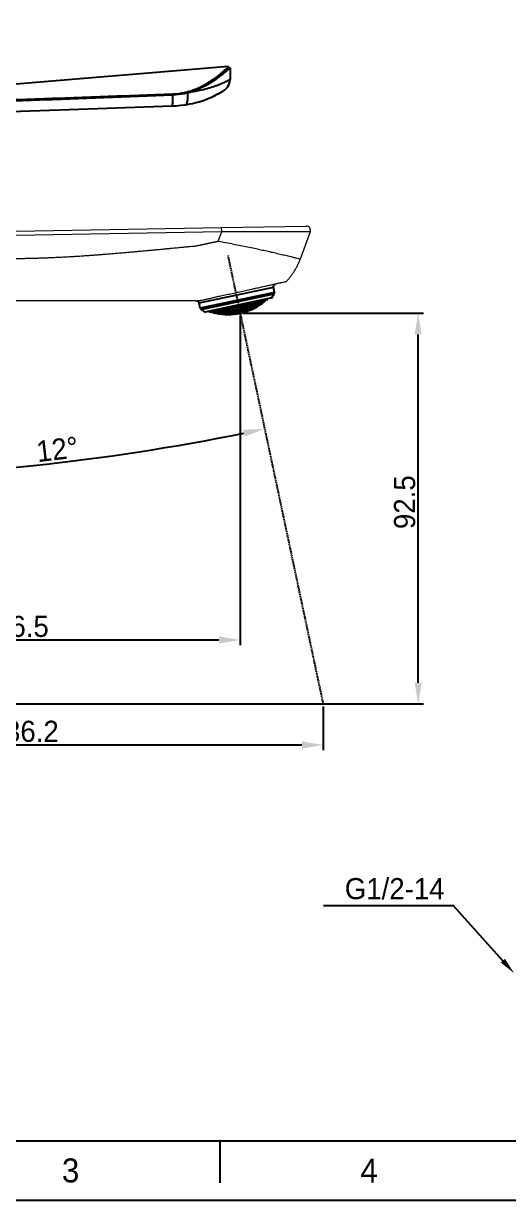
# Model space of a CAD drawing. Extents: x 8168 to 8762, y -18775 to -18355.
# Drawn here: x 8347.4 to 8462.3, y -18774.9 to -18496.3 of the extents above; entities that cross this region are included whole.
import ezdxf

# ---------------------------------------------------------------- set-up
doc = ezdxf.new("R2010")
doc.units = 0
doc.header["$MEASUREMENT"] = 0
doc.linetypes.add('CENTER2', pattern=[28.575, 19.05, -3.175, 3.175, -3.175])
doc.linetypes.add('HIDDEN2', pattern=[4.7625, 3.175, -1.5875])
doc.layers.get('0').update_dxf_attribs({"linetype": 'CONTINUOUS'})
doc.layers.get('DEFPOINTS').update_dxf_attribs({"linetype": 'CONTINUOUS'})
for name, color, linetype in [('1', 4, 'HIDDEN2'), ('CENTER', 1, 'CENTER2'), ('DIM', 2, 'CONTINUOUS')]:
    doc.layers.add(name, color=color, linetype=linetype)
doc.styles.get("Standard").update_dxf_attribs({"font": ''})
doc.styles.get('Standard').set_extended_font_data('Gulim')
doc.dimstyles.new('ISO-25', dxfattribs={"dimtxt": 2.5, "dimasz": 2.5, "dimexe": 1.25, "dimexo": 0.625, "dimtad": 1, "dimdec": 1, "dimdsep": 46, "dimtxsty": 'Standard', "dimcen": 2.5, "dimadec": 0, "dimazin": 0, "dimtfac": 1, "dimtdec": 1, "dimtmove": 0, "dimatfit": 3, "dimfxl": 1, "dimarcsym": 0})

# ---------------------------------------------------------------- blocks, each defined once
blk = doc.blocks.new('*D22')
at = {"layer": 'DEFPOINTS', "color": 0, "transparency": 16777216}
for p in [(8398.74, -18564.88, 0), (8398.74, -18642.22), (8282.16, -18657.36, 0)]:
    blk.add_point(p, dxfattribs=at)
at = {"layer": 'DIM', "color": 3, "lineweight": -2, "transparency": 16777216}
for p, q in [((8398.74, -18565.5), (8398.74, -18643.47)), ((8282.16, -18656.74), (8282.16, -18640.97)), ((8287.16, -18642.22), (8393.74, -18642.22))]:
    blk.add_line(p, q, dxfattribs=at)
at = {"layer": 'DIM', "color": 3, "transparency": 16777216}
for points in [[(8287.16, -18641.39), (8287.16, -18643.06), (8282.16, -18642.22)], [(8393.74, -18641.39), (8393.74, -18643.06), (8398.74, -18642.22)]]:
    blk.add_solid(points, dxfattribs=at)
at = {"layer": 'DIM', "color": 3, "transparency": 16777216, "insert": (8345.24, -18639.03), "char_height": 5, "attachment_point": 5}
blk.add_mtext('116.5', dxfattribs=at)
blk = doc.blocks.new('*D14')
at = {"layer": 'DEFPOINTS', "color": 0, "transparency": 16777216}
for p in [(8282.16, -18656.66), (8418.4, -18657.36, 0), (8418.4, -18667.07)]:
    blk.add_point(p, dxfattribs=at)
at = {"layer": 'DIM', "color": 3, "lineweight": -2, "transparency": 16777216}
for p, q in [((8282.16, -18657.29), (8282.16, -18668.32)), ((8418.4, -18657.99), (8418.4, -18668.32)), ((8287.16, -18667.07), (8413.4, -18667.07))]:
    blk.add_line(p, q, dxfattribs=at)
at = {"layer": 'DIM', "color": 3, "transparency": 16777216}
for points in [[(8287.16, -18666.23), (8287.16, -18667.9), (8282.16, -18667.07)], [(8413.4, -18666.23), (8413.4, -18667.9), (8418.4, -18667.07)]]:
    blk.add_solid(points, dxfattribs=at)
at = {"layer": 'DIM', "color": 3, "transparency": 16777216, "insert": (8347.6, -18663.87), "char_height": 5, "attachment_point": 5}
blk.add_mtext('136.2', dxfattribs=at)
blk = doc.blocks.new('*D15')
at = {"layer": 'DEFPOINTS', "color": 0, "transparency": 16777216}
for p in [(8398.74, -18564.88, 0), (8440.93, -18564.88), (8308.84, -18657.36, 0)]:
    blk.add_point(p, dxfattribs=at)
at = {"layer": 'DIM', "color": 3, "lineweight": -2, "transparency": 16777216}
for p, q in [((8399.37, -18564.88), (8442.18, -18564.88)), ((8440.93, -18652.36), (8440.93, -18569.88)), ((8309.47, -18657.36), (8442.18, -18657.36))]:
    blk.add_line(p, q, dxfattribs=at)
at = {"layer": 'DIM', "color": 3, "transparency": 16777216}
for points in [[(8440.09, -18569.88), (8441.76, -18569.88), (8440.93, -18564.88)], [(8440.09, -18652.36), (8441.76, -18652.36), (8440.93, -18657.36)]]:
    blk.add_solid(points, dxfattribs=at)
at = {"layer": 'DIM', "color": 3, "transparency": 16777216, "insert": (8437.74, -18609.6), "char_height": 5, "attachment_point": 5, "rotation": 90}
blk.add_mtext('92.5', dxfattribs=at)
blk = doc.blocks.new('*D16')
at = {"layer": 'DEFPOINTS', "color": 0, "transparency": 16777216}
for p in [(8294.36, -18505.83, 0), (8395.84, -18551.21, 0), (8294.36, -18602.22, 0), (8331.33, -18602.53), (8418.4, -18657.36, 0)]:
    blk.add_point(p, dxfattribs=at)
at = {"layer": 'DIM', "color": 3, "lineweight": -2, "transparency": 16777216}
blk.add_line((8294.36, -18602.84), (8294.36, -18605.07), dxfattribs=at)
blk.add_arc((8294.36, -18073.79), 530.03, 270.5405, 281.4595, dxfattribs=at)
at = {"layer": 'DIM', "color": 3, "transparency": 16777216}
for points in [[(8399.49, -18592.44), (8399.83, -18594.07), (8404.56, -18592.24)], [(8299.36, -18604.63), (8299.35, -18602.96), (8294.36, -18603.82)]]:
    blk.add_solid(points, dxfattribs=at)
at = {"layer": 'DIM', "color": 3, "transparency": 16777216, "insert": (8355.42, -18597.07), "char_height": 5, "attachment_point": 5, "rotation": 6.6553}
blk.add_mtext('12°', dxfattribs=at)

msp = doc.modelspace()

# ---------------------------------------------------------------- linework, layer by layer
at = {"color": 7, "linetype": 'Continuous'}
for p, q in [((8396.03, -18506.49, 0), (8294.41, -18514.86, 0)), ((8396.36, -18506.79, 0), (8396.36, -18509.52, 0)), ((8396.35, -18509.79, 0), (8396.36, -18509.52, 0)), ((8382.8, -18512.96, 0), (8382.82, -18513.23, 0)), ((8385.74, -18515.53, 0), (8385.74, -18515.53, 0)), ((8382.64, -18515.8, 0), (8382.64, -18515.8, 0)), ((8382.64, -18515.8, 0), (8382.64, -18515.8, 0)), ((8389.02, -18562.41, 0), (8406.62, -18558.67, 0)), ((8406.89, -18559.94, 0), (8389.29, -18563.68, 0)), ((8406.89, -18559.94, 0), (8406.62, -18558.67, 0)), ((8389.29, -18563.68, 0), (8389.02, -18562.41, 0)), ((8389.5, -18563.99, 0), (8406.82, -18560.31, 0)), ((8406.23, -18561.22, 0), (8390.41, -18564.59, 0)), ((8406.2, -18561.25, 0), (8390.45, -18564.59, 0)), ((8398.42, -18563.38, 0), (8398.33, -18562.92, 0)), ((8398.91, -18562.8, 0), (8398.97, -18563.06, 0)), ((8399.17, -18563.01, 0), (8399.11, -18562.75, 0)), ((8399.78, -18563.01, 0), (8399.7, -18562.63, 0)), ((8400.28, -18562.5, 0), (8400.31, -18562.62, 0)), ((8400.56, -18563.32, 0), (8400.42, -18562.67, 0)), ((8400.5, -18562.55, 0), (8400.48, -18562.46, 0)), ((8401.02, -18562.62, 0), (8401.09, -18562.94, 0)), ((8401.1, -18562.49, 0), (8401.07, -18562.34, 0)), ((8401.28, -18562.85, 0), (8401.21, -18562.53, 0)), ((8401.86, -18562.73, 0), (8401.75, -18562.19, 0)), ((8401.78, -18562.84, 0), (8401.84, -18563.1, 0)), ((8402.03, -18563, 0), (8401.97, -18562.75, 0)), ((8402.33, -18562.07, 0), (8402.38, -18562.28, 0)), ((8402.6, -18562.81, 0), (8402.49, -18562.29, 0)), ((8402.52, -18562.92, 0), (8402.56, -18563.1, 0)), ((8402.56, -18562.16, 0), (8402.53, -18562.03, 0)), ((8402.74, -18563, 0), (8402.7, -18562.81, 0)), ((8403.06, -18562.1, 0), (8403.11, -18562.36, 0)), ((8403.13, -18561.97, 0), (8403.12, -18561.9, 0)), ((8403.3, -18562.75, 0), (8403.22, -18562.36, 0)), ((8403.3, -18562.24, 0), (8403.24, -18561.98, 0)), ((8403.4, -18562.72, 0), (8403.43, -18562.85, 0)), ((8403.77, -18562.1, 0), (8403.82, -18562.3, 0)), ((8403.85, -18561.98, 0), (8403.8, -18561.76, 0)), ((8403.97, -18562.53, 0), (8403.91, -18562.27, 0)), ((8404, -18562.17, 0), (8403.95, -18561.97, 0)), ((8404.01, -18562.22, 0), (8404.06, -18562.46, 0)), ((8404.05, -18562.47, 0), (8404.06, -18562.46, 0)), ((8404.06, -18562.49, 0), (8404.07, -18562.48, 0)), ((8404.06, -18562.49, 0), (8404.07, -18562.5, 0)), ((8404.46, -18561.95, 0), (8404.48, -18562.08, 0)), ((8404.54, -18561.84, 0), (8404.49, -18561.61, 0)), ((8404.66, -18561.94, 0), (8404.64, -18561.81, 0)), ((8405.11, -18561.65, 0), (8405.11, -18561.67, 0)), ((8405.19, -18561.54, 0), (8405.17, -18561.46, 0)), ((8405.29, -18561.52, 0), (8405.28, -18561.49, 0)), ((8406.23, -18561.22, 0), (8406.82, -18560.31, 0)), ((8389.5, -18563.99, 0), (8390.41, -18564.59, 0)), ((8391.39, -18564.44, 0), (8391.39, -18564.47, 0)), ((8391.5, -18564.46, 0), (8391.48, -18564.38, 0)), ((8391.62, -18564.54, 0), (8391.61, -18564.51, 0)), ((8392.11, -18564.47, 0), (8392.14, -18564.6, 0)), ((8392.21, -18564.46, 0), (8392.16, -18564.23, 0)), ((8392.36, -18564.66, 0), (8392.33, -18564.53, 0)), ((8392.8, -18564.34, 0), (8392.84, -18564.54, 0)), ((8392.9, -18564.31, 0), (8392.85, -18564.08, 0)), ((8392.85, -18564.59, 0), (8392.9, -18564.83, 0)), ((8392.9, -18564.85, 0), (8392.91, -18564.86, 0)), ((8392.91, -18564.87, 0), (8392.91, -18564.86, 0)), ((8393.01, -18564.86, 0), (8392.96, -18564.6, 0)), ((8393.06, -18564.59, 0), (8393.02, -18564.39, 0)), ((8393.45, -18564.06, 0), (8393.51, -18564.32, 0)), ((8393.55, -18564.01, 0), (8393.53, -18563.94, 0)), ((8393.64, -18564.93, 0), (8393.61, -18564.8, 0)), ((8393.71, -18564.78, 0), (8393.63, -18564.4, 0)), ((8393.73, -18564.36, 0), (8393.67, -18564.1, 0)), ((8394.12, -18563.81, 0), (8394.15, -18563.95, 0)), ((8394.38, -18564.56, 0), (8394.27, -18564.04, 0)), ((8394.28, -18564.6, 0), (8394.33, -18564.79, 0)), ((8394.36, -18563.98, 0), (8394.32, -18563.77, 0)), ((8394.54, -18564.81, 0), (8394.5, -18564.62, 0)), ((8395.02, -18564.18, 0), (8394.9, -18563.65, 0)), ((8394.93, -18564.24, 0), (8394.98, -18564.5, 0)), ((8395.18, -18564.93, 0), (8395.1, -18564.56, 0)), ((8395.19, -18564.51, 0), (8395.14, -18564.26, 0)), ((8395.31, -18565.05, 0), (8395.29, -18564.97, 0)), ((8395.53, -18563.73, 0), (8395.6, -18564.06, 0)), ((8395.62, -18563.65, 0), (8395.59, -18563.5, 0)), ((8395.83, -18564.64, 0), (8395.72, -18564.13, 0)), ((8395.81, -18564.06, 0), (8395.74, -18563.74, 0)), ((8395.74, -18564.69, 0), (8395.77, -18564.87, 0)), ((8395.98, -18564.87, 0), (8395.94, -18564.69, 0)), ((8396.17, -18563.38, 0), (8396.19, -18563.46, 0)), ((8396.45, -18564.2, 0), (8396.31, -18563.55, 0)), ((8396.36, -18564.27, 0), (8396.41, -18564.51, 0)), ((8396.4, -18563.45, 0), (8396.37, -18563.34, 0)), ((8396.51, -18564.96, 0), (8396.53, -18565.05, 0)), ((8396.61, -18564.93, 0), (8396.53, -18564.56, 0)), ((8396.62, -18564.5, 0), (8396.57, -18564.26, 0)), ((8396.73, -18565.03, 0), (8396.72, -18564.95, 0)), ((8396.95, -18563.69, 0), (8397.02, -18564.01, 0)), ((8397.04, -18563.6, 0), (8396.96, -18563.21, 0)), ((8397.24, -18564.56, 0), (8397.14, -18564.07, 0)), ((8397.15, -18564.62, 0), (8397.19, -18564.8, 0)), ((8397.23, -18563.99, 0), (8397.16, -18563.67, 0)), ((8397.4, -18564.78, 0), (8397.36, -18564.6, 0)), ((8397.54, -18563.09, 0), (8397.6, -18563.34, 0)), ((8397.85, -18564.05, 0), (8397.72, -18563.41, 0)), ((8397.8, -18563.31, 0), (8397.74, -18563.04, 0)), ((8397.76, -18564.13, 0), (8397.82, -18564.38, 0)), ((8397.91, -18564.82, 0), (8397.93, -18564.9, 0)), ((8398.01, -18564.78, 0), (8397.93, -18564.42, 0)), ((8398.02, -18564.35, 0), (8397.97, -18564.1, 0)), ((8398.13, -18564.87, 0), (8398.11, -18564.79, 0)), ((8398.34, -18563.48, 0), (8398.41, -18563.8, 0)), ((8398.63, -18564.34, 0), (8398.52, -18563.85, 0)), ((8398.61, -18563.76, 0), (8398.54, -18563.44, 0)), ((8398.54, -18564.41, 0), (8398.58, -18564.59, 0)), ((8398.78, -18564.55, 0), (8398.74, -18564.37, 0)), ((8399.22, -18563.76, 0), (8399.09, -18563.12, 0)), ((8399.14, -18563.85, 0), (8399.19, -18564.1, 0)), ((8399.28, -18564.54, 0), (8399.3, -18564.62, 0)), ((8399.37, -18564.48, 0), (8399.3, -18564.13, 0)), ((8399.39, -18564.05, 0), (8399.33, -18563.8, 0)), ((8399.5, -18564.57, 0), (8399.48, -18564.49, 0)), ((8399.7, -18563.13, 0), (8399.77, -18563.45, 0)), ((8399.98, -18563.98, 0), (8399.88, -18563.49, 0)), ((8399.96, -18563.38, 0), (8399.89, -18563.06, 0)), ((8399.9, -18564.06, 0), (8399.93, -18564.24, 0)), ((8400.13, -18564.18, 0), (8400.09, -18564, 0)), ((8400.48, -18563.43, 0), (8400.53, -18563.67, 0)), ((8400.62, -18564.12, 0), (8400.64, -18564.2, 0)), ((8400.71, -18564.05, 0), (8400.64, -18563.69, 0)), ((8400.72, -18563.6, 0), (8400.67, -18563.35, 0)), ((8400.84, -18564.13, 0), (8400.82, -18564.05, 0)), ((8401.31, -18563.47, 0), (8401.2, -18562.97, 0)), ((8401.22, -18563.56, 0), (8401.26, -18563.75, 0)), ((8401.45, -18563.66, 0), (8401.41, -18563.48, 0)), ((8402.02, -18563.48, 0), (8401.94, -18563.11, 0)), ((8401.94, -18563.56, 0), (8401.95, -18563.64, 0))]:
    msp.add_line(p, q, dxfattribs=at)
for p, q in [((8181.82, -18760.75), (8747.48, -18760.75)), ((8393.95, -18760.75), (8393.95, -18770.75))]:
    msp.add_line(p, q)
msp.add_lwpolyline([(8167.68, -18354.89), (8761.62, -18354.89), (8761.62, -18774.89), (8167.68, -18774.89)], close=True)
at = {"color": 7, "linetype": 'Continuous', "elevation": 0}
for points in [[(8385.77, -18515.52), (8386.21, -18515.45), (8386.83, -18515.34), (8387.43, -18515.22), (8388, -18515.09), (8388.55, -18514.94), (8389.08, -18514.79), (8389.59, -18514.64), (8390.07, -18514.48), (8390.53, -18514.31), (8390.95, -18514.15), (8391.36, -18513.99), (8391.74, -18513.82), (8392.09, -18513.66), (8392.42, -18513.51), (8392.72, -18513.36), (8393.01, -18513.22), (8393.27, -18513.08), (8393.5, -18512.95), (8393.72, -18512.83), (8393.92, -18512.72), (8394.09, -18512.61), (8394.25, -18512.52), (8394.39, -18512.43), (8394.52, -18512.35), (8394.63, -18512.29), (8394.73, -18512.22), (8394.81, -18512.17), (8394.89, -18512.12), (8394.95, -18512.07), (8395.02, -18512.03), (8395.09, -18511.98), (8395.17, -18511.92), (8395.29, -18511.82), (8395.47, -18511.66), (8395.66, -18511.45), (8395.85, -18511.19), (8396.03, -18510.89), (8396.17, -18510.56), (8396.28, -18510.19), (8396.35, -18509.79)], [(8395.31, -18511.81), (8395.48, -18511.65), (8395.67, -18511.43), (8395.87, -18511.17), (8396.05, -18510.86), (8396.19, -18510.52), (8396.29, -18510.15), (8396.35, -18509.77)], [(8393.59, -18512.91), (8393.82, -18512.78), (8394.03, -18512.66), (8394.21, -18512.55), (8394.37, -18512.45), (8394.51, -18512.36), (8394.64, -18512.28), (8394.75, -18512.21), (8394.84, -18512.15), (8394.92, -18512.09), (8395, -18512.04), (8395.08, -18511.99), (8395.17, -18511.92), (8395.31, -18511.81)], [(8382.64, -18515.8), (8383.59, -18515.75), (8384.76, -18515.64), (8385.77, -18515.52)], [(8382.64, -18515.8), (8383.57, -18515.75), (8384.74, -18515.65), (8385.74, -18515.53)], [(8385.74, -18515.53), (8386.19, -18515.46), (8386.83, -18515.34), (8387.45, -18515.22), (8388.05, -18515.08), (8388.63, -18514.93), (8389.2, -18514.77), (8389.73, -18514.6), (8390.25, -18514.42), (8390.73, -18514.24), (8391.18, -18514.06), (8391.61, -18513.89), (8392.01, -18513.71), (8392.38, -18513.53), (8392.72, -18513.37), (8393.04, -18513.2), (8393.33, -18513.05), (8393.59, -18512.91)], [(8339.73, -18517.3), (8360.55, -18516.57), (8382.64, -18515.8)]]:
    msp.add_lwpolyline(points, dxfattribs=at)
at = {"color": 7, "linetype": 'Continuous'}
for centre, radius, start, end in [((8393.36, -18509.52, 0), 3, 345.8673, 0.0044), ((8382.64, -18498.44, 0), 14.48, 284.4197, 288.1975), ((8382.66, -18498.83, 0), 14.35, 284.8455, 288.7435), ((8393.35, -18509.52, 0), 3.01, 344.3969, 345.8728), ((8385.69, -18515.22, 0), 0.308, 273.6511, 278.1552), ((8382.64, -18515.77, 0), 0.0253, 264.1512, 270.9764), ((8407.11, -18558.57, 0), 0.5, 110.7303, 192), ((8406.4, -18560.04, 0), 0.5, 327, 12), ((8388.53, -18562.52, 0), 0.5, 12, 93.2697), ((8395.84, -18551.2, 0), 13.98, 257.9264, 306.0736), ((8393.78, -18554.33, 0), 10.56, 304.6147, 308.1785), ((8393.9, -18554.35, 0), 10.57, 304.5235, 308.0784), ((8399.83, -18553.46, 0), 9.24, 273.6999, 277.4322), ((8399.92, -18553.42, 0), 9.15, 273.6553, 277.425), ((8393.95, -18554.09, 0), 11.03, 310.3719, 311.9973), ((8399.51, -18553.66, 0), 9.46, 280.273, 283.8942), ((8394.05, -18554.08, 0), 11.07, 310.2796, 312.5455), ((8399.6, -18553.62, 0), 9.39, 280.2911, 283.9401), ((8394.62, -18553.99, 0), 11.35, 309.6459, 313.1091), ((8399.18, -18553.77, 0), 9.73, 286.4922, 290.0339), ((8394.74, -18554.01, 0), 11.34, 309.5968, 313.0617), ((8399.27, -18553.73, 0), 9.68, 286.5536, 290.1152), ((8399.83, -18553.46, 0), 9.22, 286.764, 290.5027), ((8399.91, -18553.4, 0), 9.15, 286.8415, 290.6106), ((8395.4, -18554, 0), 11.38, 309.2337, 309.6478), ((8395.32, -18553.9, 0), 11.51, 309.6543, 312.6457), ((8395.45, -18553.93, 0), 11.47, 309.2338, 312.2493), ((8398.9, -18553.74, 0), 10.02, 292.5554, 296.0551), ((8394.77, -18553.73, 0), 11.74, 315.4481, 315.7828), ((8395.36, -18553.83, 0), 11.6, 312.2427, 312.6368), ((8394.75, -18553.72, 0), 11.77, 315.7828, 316.0646), ((8399.46, -18553.5, 0), 9.62, 292.977, 296.6284), ((8394.85, -18553.7, 0), 11.78, 315.4135, 316.2779), ((8399.54, -18553.44, 0), 9.57, 293.0968, 296.7702), ((8396.08, -18553.87, 0), 11.44, 309.1176, 309.5789), ((8396, -18553.77, 0), 11.57, 309.5851, 312.5093), ((8396.13, -18553.8, 0), 11.5, 309.1554, 312.1039), ((8398.47, -18553.69, 0), 10.41, 298.4095, 301.8722), ((8395.46, -18553.63, 0), 11.84, 315.1227, 315.5165), ((8396.05, -18553.7, 0), 11.64, 312.0977, 312.5437), ((8395.4, -18553.57, 0), 11.93, 315.5185, 317.1247), ((8399.05, -18553.49, 0), 10.05, 298.9747, 299.682), ((8395.52, -18553.57, 0), 11.9, 315.1375, 317.1926), ((8396.76, -18553.72, 0), 11.38, 309.2931, 309.8058), ((8399.13, -18553.42, 0), 10.01, 299.0834, 301.9742), ((8399.02, -18553.43, 0), 10.11, 299.6834, 302.5603), ((8396.67, -18553.61, 0), 11.53, 309.8611, 312.6841), ((8396.8, -18553.63, 0), 11.45, 309.4203, 312.2675), ((8399.09, -18553.36, 0), 10.08, 301.9728, 302.6938), ((8396.71, -18553.53, 0), 11.58, 312.2616, 312.7624), ((8396.14, -18553.48, 0), 11.85, 315.1421, 315.5941), ((8398.6, -18553.42, 0), 10.49, 304.7444, 305.4267), ((8396.07, -18553.42, 0), 11.94, 315.596, 317.1733), ((8396.2, -18553.43, 0), 11.89, 315.2036, 317.1047), ((8398.65, -18553.32, 0), 10.51, 304.9068, 307.7996), ((8398.55, -18553.35, 0), 10.57, 305.4284, 308.3129), ((8398.59, -18553.25, 0), 10.6, 307.7979, 308.4859), ((8395.84, -18551.2, 0), 13.99, 311.5421, 312.5089), ((8396.79, -18553.3, 0), 11.77, 315.5059, 316.0206), ((8396.77, -18553.28, 0), 11.8, 316.0205, 316.2193), ((8396.89, -18553.27, 0), 11.75, 315.6163, 316.0014), ((8406.19, -18561.2, 0), 0.05, 282, 327), ((8389.78, -18563.58, 0), 0.5, 192, 237), ((8390.44, -18564.54, 0), 0.05, 237, 282), ((8395.72, -18553.52, 0), 11.75, 247.9986, 248.3837), ((8395.82, -18553.48, 0), 11.8, 247.7807, 247.9795), ((8395.84, -18551.2, 0), 13.99, 251.4911, 252.4579), ((8395.81, -18553.5, 0), 11.77, 247.9794, 248.4941), ((8394.15, -18554.19, 0), 10.6, 255.5141, 256.2021), ((8394.23, -18554.24, 0), 10.6, 255.6909, 258.5678), ((8394.12, -18554.3, 0), 10.49, 256.1966, 259.0969), ((8396.42, -18553.36, 0), 11.92, 246.8972, 248.7944), ((8396.51, -18553.34, 0), 11.92, 246.8253, 248.4053), ((8396.49, -18553.41, 0), 11.85, 248.4059, 248.8579), ((8394.21, -18554.35, 0), 10.49, 258.5733, 259.2556), ((8393.74, -18554.5, 0), 10.08, 261.3062, 262.0272), ((8395.98, -18553.69, 0), 11.58, 251.2376, 251.7384), ((8393.84, -18554.51, 0), 10.13, 261.4426, 264.3137), ((8393.73, -18554.59, 0), 9.99, 262.0229, 264.9195), ((8395.95, -18553.78, 0), 11.48, 251.7364, 254.5762), ((8396.04, -18553.77, 0), 11.5, 251.3119, 254.1429), ((8397.1, -18553.21, 0), 11.93, 246.8097, 248.8602), ((8397.19, -18553.2, 0), 11.91, 246.8739, 248.4829), ((8397.17, -18553.27, 0), 11.84, 248.4835, 248.8773), ((8393.83, -18554.6, 0), 10.05, 264.318, 265.0253), ((8393.36, -18554.77, 0), 9.55, 267.2265, 270.9066), ((8396.02, -18553.86, 0), 11.4, 254.1268, 254.3203), ((8396.01, -18553.89, 0), 11.37, 254.3204, 254.7072), ((8396.66, -18553.57, 0), 11.64, 251.4563, 251.9023), ((8394.44, -18554.52, 0), 10.43, 262.1316, 265.5867), ((8393.46, -18554.76, 0), 9.64, 267.3749, 271.0197), ((8396.63, -18553.66, 0), 11.54, 251.9003, 254.8404), ((8396.72, -18553.65, 0), 11.53, 251.4865, 254.4192), ((8397.76, -18553.09, 0), 11.78, 247.7221, 248.5865), ((8397.85, -18553.06, 0), 11.77, 247.9354, 248.2172), ((8397.84, -18553.08, 0), 11.74, 248.2172, 248.5519), ((8393.01, -18554.88, 0), 9.14, 273.3875, 277.1604), ((8396.7, -18553.74, 0), 11.44, 254.4211, 254.8824), ((8397.34, -18553.41, 0), 11.6, 251.3632, 251.7573), ((8393.11, -18554.88, 0), 9.23, 273.4991, 277.2342), ((8397.31, -18553.5, 0), 11.5, 251.7551, 254.7618), ((8394.07, -18554.79, 0), 10, 267.9419, 271.4476), ((8397.4, -18553.49, 0), 11.48, 251.3499, 254.3501), ((8397.99, -18553.28, 0), 11.38, 250.9443, 254.3972), ((8397.37, -18553.58, 0), 11.38, 254.3522, 254.7663), ((8398.07, -18553.29, 0), 11.31, 250.8848, 254.3601), ((8393.73, -18554.91, 0), 9.67, 273.8832, 277.448), ((8393.82, -18554.9, 0), 9.74, 273.9677, 277.5062), ((8396.97, -18553.93, 0), 11.14, 257.3811, 260.7193), ((8393.38, -18554.94, 0), 9.39, 280.0599, 283.7089), ((8397.57, -18553.68, 0), 11.16, 257.1757, 257.5957), ((8398.64, -18553.08, 0), 11.1, 251.457, 253.7179), ((8393.48, -18554.94, 0), 9.46, 280.1058, 283.727), ((8397.56, -18553.76, 0), 11.08, 257.5939, 260.5339), ((8394.43, -18554.87, 0), 10.09, 274.2256, 274.8454), ((8397.65, -18553.74, 0), 11.05, 257.1537, 260.0878), ((8394.43, -18554.9, 0), 10.06, 274.845, 277.647), ((8394.53, -18554.89, 0), 10.11, 274.2892, 277.6951), ((8395.84, -18551.2, 0), 13.86, 267.8096, 272.8579), ((8398.72, -18553.09, 0), 11.01, 252.0015, 253.6293), ((8393.01, -18554.88, 0), 9.15, 286.5768, 290.3429), ((8398.23, -18553.52, 0), 10.9, 256.7101, 260.1386), ((8393.11, -18554.89, 0), 9.23, 286.5661, 290.3019), ((8397.64, -18553.81, 0), 10.98, 260.0895, 260.5295), ((8398.31, -18553.52, 0), 10.83, 256.6486, 260.1), ((8394.09, -18554.95, 0), 9.85, 280.1713, 283.6506), ((8397.19, -18554.07, 0), 10.92, 263.146, 263.6266), ((8394.19, -18554.94, 0), 9.9, 280.211, 283.6714), ((8397.28, -18554.09, 0), 10.86, 263.1526, 265.396), ((8397.18, -18554.13, 0), 10.86, 263.6254, 266.4455), ((8398.89, -18553.26, 0), 10.61, 255.9271, 259.471), ((8398.98, -18553.25, 0), 10.52, 255.8159, 259.3909), ((8397.27, -18554.14, 0), 10.8, 265.3968, 265.9671), ((8393.73, -18554.91, 0), 9.68, 286.3476, 289.9072), ((8397.27, -18554.16, 0), 10.79, 265.9672, 266.4625), ((8397.85, -18553.92, 0), 10.72, 262.9067, 266.2547), ((8393.83, -18554.92, 0), 9.73, 286.3485, 289.8882), ((8394.79, -18554.91, 0), 10.18, 280.2514, 283.6172), ((8397.94, -18553.91, 0), 10.68, 262.8855, 265.7782), ((8394.89, -18554.9, 0), 10.21, 280.2866, 283.6402), ((8395.84, -18551.2, 0), 13.86, 273.7127, 278.6821), ((8393.32, -18554.77, 0), 9.57, 292.8518, 296.52), ((8398.52, -18553.69, 0), 10.47, 262.4503, 265.8859), ((8393.43, -18554.79, 0), 9.63, 292.7971, 296.4437), ((8397.94, -18553.96, 0), 10.63, 265.7795, 266.2507), ((8398.6, -18553.68, 0), 10.41, 262.3947, 265.8539), ((8394.44, -18554.89, 0), 10.07, 286.1981, 289.618), ((8397.51, -18554.2, 0), 10.64, 268.865, 269.3699), ((8394.54, -18554.9, 0), 10.11, 286.2072, 289.6146), ((8397.6, -18554.21, 0), 10.58, 268.8697, 271.6576), ((8397.51, -18554.23, 0), 10.6, 269.369, 272.1607), ((8399.17, -18553.41, 0), 10.11, 261.7234, 265.2955), ((8399.26, -18553.39, 0), 10.03, 261.625, 265.2296), ((8394.04, -18554.79, 0), 10.02, 292.3679, 295.8641), ((8397.6, -18554.24, 0), 10.54, 271.6585, 272.1773), ((8398.18, -18554.01, 0), 10.41, 268.6383, 271.9997), ((8394.14, -18554.8, 0), 10.06, 292.3389, 295.8219), ((8395.14, -18554.84, 0), 10.34, 286.1069, 289.4359), ((8398.27, -18554, 0), 10.35, 268.6227, 272.0016), ((8395.24, -18554.84, 0), 10.36, 286.1224, 289.4448), ((8395.84, -18551.2, 0), 13.86, 279.528, 284.472), ((8393.58, -18554.59, 0), 10.03, 298.8547, 302.4579), ((8398.83, -18553.76, 0), 10.1, 268.2476, 271.717), ((8393.7, -18554.62, 0), 10.07, 298.772, 302.3606), ((8398.92, -18553.74, 0), 10.03, 268.207, 271.7008), ((8394.74, -18554.75, 0), 10.35, 292.0505, 295.432), ((8397.85, -18554.24, 0), 10.4, 274.5935, 277.905), ((8394.85, -18554.76, 0), 10.37, 292.0404, 295.4151), ((8397.95, -18554.22, 0), 10.36, 274.6061, 277.9296), ((8399.48, -18553.47, 0), 9.66, 267.6442, 271.2763), ((8399.59, -18553.46, 0), 9.56, 267.4767, 271.1515), ((8394.3, -18554.59, 0), 10.41, 298.213, 301.6716), ((8398.51, -18554.02, 0), 10.14, 274.4393, 277.8357), ((8394.41, -18554.58, 0), 10.45, 298.1101, 301.5537), ((8395.46, -18554.72, 0), 10.52, 291.8569, 292.3768), ((8398.62, -18554.01, 0), 10.06, 274.3806, 277.8033), ((8395.44, -18554.68, 0), 10.57, 292.3797, 295.1705), ((8395.54, -18554.67, 0), 10.58, 291.8374, 294.6334), ((8395.84, -18551.2, 0), 13.86, 285.3179, 290.2873), ((8399.18, -18553.77, 0), 9.74, 274.1133, 277.65), ((8399.27, -18553.74, 0), 9.67, 274.0913, 277.6539), ((8395.52, -18554.62, 0), 10.64, 294.6306, 295.135), ((8395.04, -18554.58, 0), 10.63, 297.7493, 298.2205), ((8398.2, -18554.2, 0), 10.21, 280.3598, 283.7134), ((8395, -18554.51, 0), 10.7, 298.2247, 301.1116), ((8395.11, -18554.53, 0), 10.7, 297.7415, 301.097), ((8398.3, -18554.17, 0), 10.18, 280.3828, 283.7486), ((8394.5, -18554.3, 0), 10.87, 303.9051, 307.3463), ((8398.86, -18553.95, 0), 9.9, 280.3286, 283.789), ((8394.61, -18554.32, 0), 10.87, 303.8563, 307.2949), ((8395.73, -18554.49, 0), 10.79, 297.5375, 298.0328), ((8398.95, -18553.91, 0), 9.85, 280.3494, 283.8287), ((8395.72, -18554.47, 0), 10.8, 298.0329, 298.6032), ((8395.81, -18554.44, 0), 10.84, 297.5519, 300.3772), ((8395.84, -18551.2, 0), 13.86, 291.1421, 296.1904), ((8395.69, -18554.41, 0), 10.87, 298.6057, 300.8457), ((8395.77, -18554.37, 0), 10.92, 300.3734, 300.854), ((8395.25, -18554.32, 0), 10.98, 303.4705, 303.9105), ((8398.53, -18554.04, 0), 10.11, 286.3035, 289.7122), ((8395.19, -18554.23, 0), 11.08, 303.9159, 306.8426), ((8395.32, -18554.26, 0), 11.05, 303.4625, 306.4097), ((8398.62, -18554.01, 0), 10.06, 286.353, 289.155), ((8395.26, -18554.17, 0), 11.16, 306.4043, 306.8243), ((8398.61, -18553.99, 0), 10.09, 289.1546, 289.7744), ((8395.89, -18554.14, 0), 11.17, 303.2853, 306.6143)]:
    msp.add_arc(centre, radius, start, end, dxfattribs=at)
for points, knots in [([(8387.16, -18512.19, 0), (8387.81, -18511.98, 0), (8389.04, -18511.49, 0), (8390.72, -18510.59, 0), (8391.98, -18509.78, 0), (8392.89, -18509.14, 0), (8393.5, -18508.68, 0), (8394.05, -18508.24, 0), (8394.54, -18507.83, 0), (8394.97, -18507.47, 0), (8395.34, -18507.15, 0), (8395.59, -18506.92, 0), (8395.76, -18506.76, 0), (8395.86, -18506.67, 0), (8395.93, -18506.6, 0), (8395.99, -18506.55, 0), (8396.01, -18506.52, 0), (8396.03, -18506.5, 0), (8396.03, -18506.49, 0)], [0, 0, 0, 0, 0.192299, 0.372831, 0.538133, 0.614437, 0.686328, 0.75325, 0.813722, 0.867109, 0.912774, 0.949819, 0.964654, 0.976939, 0.986673, 0.993803, 0.998262, 1, 1, 1, 1]), ([(8396.36, -18506.79, 0), (8396.36, -18506.8, 0), (8396.34, -18506.81, 0), (8396.31, -18506.85, 0), (8396.25, -18506.9, 0), (8396.18, -18506.97, 0), (8396.08, -18507.06, 0), (8395.91, -18507.21, 0), (8395.64, -18507.44, 0), (8395.27, -18507.75, 0), (8394.83, -18508.11, 0), (8394.32, -18508.52, 0), (8393.75, -18508.95, 0), (8393.13, -18509.4, 0), (8392.2, -18510.04, 0), (8390.91, -18510.84, 0), (8389.19, -18511.72, 0), (8387.93, -18512.21, 0), (8387.27, -18512.42, 0)], [0, 0, 0, 0, 0.001716, 0.006142, 0.013224, 0.0229, 0.035115, 0.049869, 0.086727, 0.132186, 0.185361, 0.245629, 0.312373, 0.384129, 0.460357, 0.625738, 0.806755, 1, 1, 1, 1]), ([(8387.27, -18512.42, 0), (8387.92, -18512.33, 0), (8389.16, -18512.11, 0), (8390.91, -18511.69, 0), (8392.24, -18511.28, 0), (8393.19, -18510.94, 0), (8393.82, -18510.7, 0), (8394.39, -18510.47, 0), (8394.89, -18510.25, 0), (8395.32, -18510.05, 0), (8395.68, -18509.88, 0), (8395.93, -18509.76, 0), (8396.09, -18509.67, 0), (8396.19, -18509.62, 0), (8396.26, -18509.58, 0), (8396.31, -18509.56, 0), (8396.34, -18509.54, 0), (8396.36, -18509.53, 0), (8396.36, -18509.52, 0)], [0, 0, 0, 0, 0.204933, 0.394684, 0.563551, 0.639836, 0.71043, 0.774492, 0.831306, 0.880857, 0.922665, 0.955892, 0.969083, 0.97997, 0.988544, 0.994765, 0.998593, 1, 1, 1, 1]), ([(8382.8, -18512.96, 0), (8383.1, -18512.95, 0), (8384.25, -18512.87, 0), (8385.41, -18512.68, 0), (8386.24, -18512.46, 0)], [0, 0, 0, 0, 0.254309, 1, 1, 1, 1]), ([(8386.34, -18512.71, 0), (8386.05, -18512.78, 0), (8384.9, -18513.05, 0), (8383.72, -18513.19, 0), (8382.82, -18513.23, 0)], [0, 0, 0, 0, 0.245432, 1, 1, 1, 1]), ([(8385.77, -18515.52, 0), (8385.83, -18515.51, 0), (8385.97, -18515.44, 0), (8386.12, -18515.24, 0), (8386.24, -18514.95, 0), (8386.33, -18514.58, 0), (8386.38, -18514.14, 0), (8386.4, -18513.51, 0), (8386.37, -18513.03, 0), (8386.34, -18512.71, 0)], [0, 0, 0, 0, 0.061224, 0.139925, 0.243549, 0.371946, 0.519806, 0.6792, 1, 1, 1, 1]), ([(8386.24, -18512.46, 0), (8386.25, -18512.48, 0), (8386.3, -18512.55, 0), (8386.32, -18512.64, 0), (8386.34, -18512.71, 0)], [0, 0, 0, 0, 0.215071, 1, 1, 1, 1]), ([(8387.27, -18512.42, 0), (8387.26, -18512.4, 0), (8387.24, -18512.32, 0), (8387.2, -18512.24, 0), (8387.16, -18512.19, 0)], [0, 0, 0, 0, 0.267829, 1, 1, 1, 1]), ([(8317.59, -18515.22, 0), (8320.31, -18515.14, 0), (8325.75, -18514.98, 0), (8336.61, -18514.61, 0), (8350.2, -18514.14, 0), (8366.5, -18513.56, 0), (8377.37, -18513.16, 0), (8382.8, -18512.96, 0)], [0, 0, 0, 0, 0.124972, 0.249968, 0.499976, 0.749987, 1, 1, 1, 1]), ([(8382.82, -18513.23, 0), (8377.39, -18513.45, 0), (8366.52, -18513.87, 0), (8350.23, -18514.47, 0), (8336.64, -18514.94, 0), (8325.78, -18515.33, 0), (8320.34, -18515.48, 0), (8317.62, -18515.55, 0)], [0, 0, 0, 0, 0.250007, 0.500011, 0.750011, 0.875009, 1, 1, 1, 1]), ([(8382.64, -18515.8, 0), (8382.66, -18515.79, 0), (8382.7, -18515.71, 0), (8382.74, -18515.57, 0), (8382.77, -18515.32, 0), (8382.8, -18514.99, 0), (8382.82, -18514.6, 0), (8382.83, -18514, 0), (8382.83, -18513.54, 0), (8382.82, -18513.23, 0)], [0, 0, 0, 0, 0.026555, 0.085957, 0.18158, 0.311671, 0.467848, 0.640629, 1, 1, 1, 1])]:
    msp.add_open_spline(points, degree=3, knots=knots, dxfattribs=at)
msp.add_point((8393.95, -18760.75))
at = {"layer": '1', "color": 7, "linetype": 'Continuous', "lineweight": 18}
for p, q in [((8288.34, -18546.43, 0), (8394.36, -18544.58, 0)), ((8394.36, -18544.58, 0), (8414.4, -18544.23, 0)), ((8415.36, -18545.57, 0), (8413, -18552.04, 0)), ((8409.71, -18557.32, 0), (8409.71, -18557.32, 0)), ((8306.24, -18657.36, 0), (8418.4, -18657.36, 0))]:
    msp.add_line(p, q, dxfattribs=at)
at = {"layer": '1', "color": 1, "linetype": 'Continuous', "lineweight": 13}
for p, q in [((8394.4, -18545.58, 0), (8292.01, -18547.37, 0)), ((8393.58, -18547.82, 0), (8394.4, -18545.58, 0))]:
    msp.add_line(p, q, dxfattribs=at)
at = {"layer": '1', "color": 7, "linetype": 'Continuous', "lineweight": 18}
msp.add_arc((8414.42, -18545.23, 0), 1, 340, 91, dxfattribs=at)
at = {"layer": '1', "color": 1, "linetype": 'Continuous', "lineweight": 13}
for centre, major_axis, ratio, start_param, end_param in [((8394.37, -18545.58, 0), (0.017, -1), 0.024719, 1.570365, 3.141593), ((8393.9, -18545.59, 0), (21.46, 0.02), 0.00037, 6.28305, 7.830612)]:
    msp.add_ellipse(centre, major_axis=major_axis, ratio=ratio, start_param=start_param, end_param=end_param, dxfattribs=at)
for points, degree, knots in [([(8343.94, -18551.91, 0), (8350.51, -18551.91, 0), (8358.16, -18551.48, 0), (8364.3, -18551.13, 0), (8372.39, -18550.41, 0), (8375.3, -18550.15, 0), (8379.5, -18549.76, 0), (8385.71, -18549.17, 0), (8386.61, -18549.08, 0), (8387.51, -18549, 0), (8388.41, -18548.92, 0), (8388.57, -18548.91, 0), (8388.77, -18548.84, 0), (8388.78, -18548.83, 0), (8389.18, -18548.75, 0), (8389.31, -18548.73, 0), (8390.64, -18548.43, 0), (8392.38, -18548.04, 0), (8393.58, -18547.82, 0)], 2, [0, 0, 0, 0.25, 0.25, 0.5, 0.5, 0.625, 0.625, 0.75, 0.75, 0.78125, 0.78125, 0.796875, 0.796875, 0.8125, 0.8125, 0.875, 0.875, 1, 1, 1]), ([(8393.58, -18547.82, 0), (8394.19, -18547.93, 0), (8394.78, -18548.04, 0), (8395.97, -18548.26, 0), (8396.56, -18548.37, 0), (8397.72, -18548.6, 0), (8398.3, -18548.71, 0), (8399.42, -18548.94, 0), (8399.98, -18549.05, 0), (8401.07, -18549.27, 0), (8401.6, -18549.39, 0), (8402.64, -18549.61, 0), (8403.14, -18549.72, 0), (8404.12, -18549.93, 0), (8404.6, -18550.03, 0), (8405.29, -18550.19, 0), (8405.63, -18550.26, 0), (8406.01, -18550.35, 0), (8406.2, -18550.39, 0), (8406.3, -18550.41, 0), (8406.34, -18550.42, 0), (8406.37, -18550.43, 0), (8406.38, -18550.43, 0), (8406.38, -18550.43, 0), (8406.39, -18550.43, 0), (8406.39, -18550.43, 0), (8406.39, -18550.43, 0), (8406.39, -18550.43, 0), (8406.39, -18550.43, 0), (8406.39, -18550.43, 0), (8406.91, -18550.55, 0), (8407.41, -18550.67, 0), (8408.35, -18550.88, 0), (8408.79, -18550.99, 0), (8409.61, -18551.18, 0), (8409.99, -18551.27, 0), (8410.69, -18551.44, 0), (8411, -18551.52, 0), (8411.57, -18551.66, 0), (8411.82, -18551.72, 0), (8412.25, -18551.83, 0), (8412.43, -18551.88, 0), (8412.72, -18551.95, 0), (8412.83, -18551.98, 0), (8412.97, -18552.03, 0), (8413, -18552.04, 0), (8413, -18552.04, 0)], 3, [0, 0, 0, 0, 0.0625, 0.0625, 0.125, 0.125, 0.1875, 0.1875, 0.25, 0.25, 0.3125, 0.3125, 0.375, 0.375, 0.4375, 0.4375, 0.46875, 0.484375, 0.492187, 0.496094, 0.498047, 0.499023, 0.499512, 0.499756, 0.499878, 0.499939, 0.499969, 0.499985, 0.499985, 0.5, 0.5, 0.5625, 0.5625, 0.625, 0.625, 0.6875, 0.6875, 0.75, 0.75, 0.8125, 0.8125, 0.875, 0.875, 0.9375, 0.9375, 1, 1, 1, 1])]:
    msp.add_open_spline(points, degree=degree, knots=knots, dxfattribs=at)
at = {"layer": '1', "color": 7, "linetype": 'Continuous', "lineweight": 18}
msp.add_rational_spline([(8409.71, -18557.32, 0), (8411.91, -18555.03, 0), (8413, -18552.04, 0)], [0.918094945582, 0.937330570318, 1], degree=2, dxfattribs=at)
for points, degree, knots in [([(8394.16, -18560.75, 0), (8394.61, -18560.66, 0), (8395.06, -18560.56, 0), (8395.98, -18560.37, 0), (8396.44, -18560.27, 0), (8397.13, -18560.12, 0), (8397.36, -18560.07, 0), (8397.71, -18559.99, 0), (8397.89, -18559.95, 0), (8398.07, -18559.91, 0), (8398.18, -18559.89, 0), (8398.24, -18559.88, 0), (8398.77, -18559.76, 0), (8399.23, -18559.66, 0), (8400.15, -18559.46, 0), (8400.6, -18559.36, 0), (8401.27, -18559.21, 0), (8401.49, -18559.16, 0), (8401.82, -18559.09, 0), (8401.93, -18559.06, 0), (8402.1, -18559.03, 0), (8402.15, -18559.02, 0), (8402.26, -18558.99, 0), (8402.31, -18558.98, 0), (8402.8, -18558.87, 0), (8403.22, -18558.78, 0), (8404.03, -18558.6, 0), (8404.42, -18558.51, 0), (8404.98, -18558.39, 0), (8405.16, -18558.35, 0), (8405.39, -18558.3, 0), (8405.43, -18558.29, 0), (8405.52, -18558.27, 0), (8405.57, -18558.26, 0), (8405.7, -18558.23, 0), (8405.79, -18558.21, 0), (8406.22, -18558.11, 0), (8406.54, -18558.04, 0), (8407.14, -18557.91, 0), (8407.42, -18557.85, 0), (8407.81, -18557.76, 0), (8407.93, -18557.73, 0), (8408.08, -18557.7, 0), (8408.11, -18557.69, 0), (8408.17, -18557.68, 0), (8408.2, -18557.67, 0), (8408.28, -18557.65, 0), (8408.34, -18557.64, 0), (8408.6, -18557.58, 0), (8408.79, -18557.54, 0), (8409.12, -18557.47, 0), (8409.25, -18557.43, 0), (8409.39, -18557.4, 0), (8409.42, -18557.4, 0), (8409.45, -18557.39, 0), (8409.47, -18557.38, 0), (8409.49, -18557.38, 0), (8409.5, -18557.38, 0), (8409.55, -18557.36, 0), (8409.59, -18557.35, 0), (8409.67, -18557.33, 0), (8409.7, -18557.32, 0), (8409.71, -18557.32, 0)], 3, [0, 0, 0, 0, 0.0625, 0.0625, 0.125, 0.125, 0.15625, 0.15625, 0.171875, 0.179687, 0.179687, 0.1875, 0.1875, 0.25, 0.25, 0.3125, 0.3125, 0.34375, 0.34375, 0.359375, 0.359375, 0.367188, 0.367188, 0.375, 0.375, 0.4375, 0.4375, 0.5, 0.5, 0.53125, 0.53125, 0.539062, 0.539062, 0.546875, 0.546875, 0.5625, 0.5625, 0.625, 0.625, 0.6875, 0.6875, 0.71875, 0.71875, 0.726562, 0.726562, 0.734375, 0.734375, 0.75, 0.75, 0.8125, 0.8125, 0.875, 0.875, 0.890625, 0.890625, 0.898438, 0.898438, 0.90625, 0.90625, 0.9375, 0.9375, 1, 1, 1, 1]), ([(8388.16, -18561.91, 0), (8388.13, -18561.91, 0), (8388.09, -18561.91, 0), (8387.95, -18561.91, 0), (8387.69, -18561.91, 0), (8387.41, -18561.91, 0), (8387.14, -18561.91, 0), (8387, -18561.91, 0), (8386.7, -18561.91, 0), (8386.51, -18561.91, 0), (8386.29, -18561.91, 0), (8385.4, -18561.91, 0), (8379.2, -18561.91, 0), (8375.01, -18561.91, 0), (8372.1, -18561.91, 0), (8364.03, -18561.91, 0), (8357.9, -18561.91, 0), (8350.27, -18561.91, 0), (8343.69, -18561.91, 0)], 2, [0, 0, 0, 0.00349, 0.00349, 0.013455, 0.013455, 0.02342, 0.02342, 0.033385, 0.033385, 0.04335, 0.04335, 0.202792, 0.202792, 0.362234, 0.362234, 0.681117, 0.681117, 1, 1, 1]), ([(8388.16, -18561.91, 0), (8388.26, -18561.91, 0), (8388.36, -18561.91, 0), (8388.51, -18561.9, 0), (8388.56, -18561.9, 0), (8388.66, -18561.89, 0), (8388.71, -18561.89, 0), (8388.87, -18561.88, 0), (8388.98, -18561.86, 0), (8389.2, -18561.84, 0), (8389.31, -18561.82, 0), (8389.64, -18561.77, 0), (8389.87, -18561.73, 0), (8390.17, -18561.67, 0), (8390.23, -18561.66, 0), (8390.36, -18561.63, 0), (8390.42, -18561.62, 0), (8390.6, -18561.58, 0), (8390.73, -18561.55, 0), (8391.11, -18561.47, 0), (8391.37, -18561.41, 0), (8391.89, -18561.28, 0), (8392.16, -18561.21, 0), (8392.71, -18561.08, 0), (8392.99, -18561.01, 0), (8393.35, -18560.93, 0), (8393.43, -18560.91, 0), (8393.57, -18560.88, 0), (8393.64, -18560.86, 0), (8393.86, -18560.81, 0), (8394.01, -18560.78, 0), (8394.16, -18560.75, 0)], 3, [0, 0, 0, 0, 0.0625, 0.0625, 0.09375, 0.09375, 0.125, 0.125, 0.1875, 0.1875, 0.25, 0.25, 0.375, 0.375, 0.40625, 0.40625, 0.4375, 0.4375, 0.5, 0.5, 0.625, 0.625, 0.75, 0.75, 0.875, 0.875, 0.90625, 0.90625, 0.9375, 0.9375, 1, 1, 1, 1])]:
    msp.add_open_spline(points, degree=degree, knots=knots, dxfattribs=at)
at = {"layer": 'CENTER', "ltscale": 0.01}
msp.add_line((8395.84, -18551.21, 0), (8418.4, -18657.36, 0), dxfattribs=at)
at = {"layer": 'DIM', "color": 3}
msp.add_line((8449.27, -18705.13), (8418.48, -18705.13), dxfattribs=at)
msp.add_lwpolyline([(8460.99, -18718.13), (8449.27, -18705.13)], dxfattribs=at)
msp.add_solid([(8461.49, -18717.68), (8463.67, -18721.1), (8460.5, -18718.57)], dxfattribs=at)

# ---------------------------------------------------------------- texts
at = {"char_height": 5.66, "attachment_point": 5}
for s, insert in [('3', (8358.59, -18767.82)), ('4', (8429.3, -18767.82))]:
    msp.add_mtext_dynamic_manual_height_columns(s, width=50, gutter_width=12.5, heights=[0], dxfattribs=dict(at, insert=insert))
at = {"layer": 'DIM', "color": 3, "insert": (8447.18, -18698.58), "char_height": 5, "attachment_point": 3}
msp.add_mtext('G1/2-14', dxfattribs=at)

# ---------------------------------------------------------------- dimensions: what is measured, and where the dimension line sits
at = {"layer": 'DIM', "color": 7}
dim = msp.add_angular_dim_2l(base=(8331.33, -18602.53), line1=((8294.36, -18602.22, 0), (8294.36, -18505.83, 0)), line2=((8395.84, -18551.21, 0), (8418.4, -18657.36, 0)), dimstyle='ISO-25', override={"dimtxt": 5, "dimasz": 5, "dimcen": 5, "dimclrd": 3, "dimclre": 3, "dimclrt": 3, "dimfxl": 1.25}, dxfattribs=at)
dim.commit()
dim.dimension.update_dxf_attribs({"geometry": '*D16', "text_midpoint": (8355.79, -18600.25), "dimtype": 162})
dim = msp.add_linear_dim(base=(8398.74, -18642.22), p1=(8282.16, -18657.36, 0), p2=(8398.74, -18564.88, 0), text='116.5', dimstyle='ISO-25', override={"dimtxt": 5, "dimasz": 5, "dimcen": 5, "dimclrd": 3, "dimclre": 3, "dimclrt": 3, "dimfxl": 1.25}, dxfattribs=at)
dim.commit()
dim.dimension.update_dxf_attribs({"geometry": '*D22', "text_midpoint": (8345.24, -18642.22), "dimtype": 160})
dim = msp.add_linear_dim(base=(8440.93, -18564.88), p1=(8308.84, -18657.36, 0), p2=(8398.74, -18564.88, 0), angle=90, dimstyle='ISO-25', override={"dimtxt": 5, "dimasz": 5, "dimcen": 5, "dimclrd": 3, "dimclre": 3, "dimclrt": 3, "dimfxl": 1.25}, dxfattribs=at)
dim.commit()
dim.dimension.update_dxf_attribs({"geometry": '*D15', "text_midpoint": (8440.93, -18609.6), "dimtype": 160})
dim = msp.add_linear_dim(base=(8418.4, -18667.07), p1=(8282.16, -18656.66), p2=(8418.4, -18657.36, 0), dimstyle='ISO-25', override={"dimtxt": 5, "dimasz": 5, "dimcen": 5, "dimclrd": 3, "dimclre": 3, "dimclrt": 3, "dimfxl": 1.25}, dxfattribs=at)
dim.commit()
dim.dimension.update_dxf_attribs({"geometry": '*D14', "text_midpoint": (8347.6, -18667.07), "dimtype": 160})

doc.saveas('drawing.dxf')
